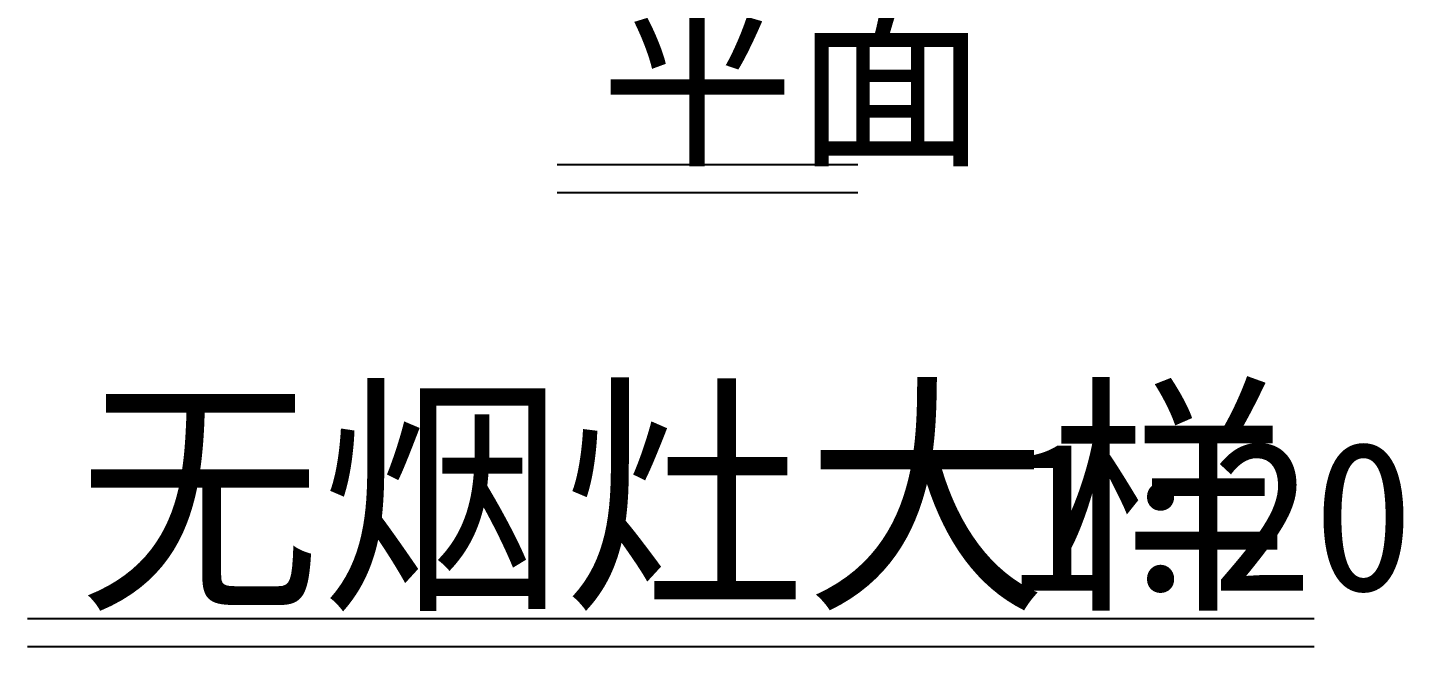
# Model space of a CAD drawing. Header units: metres. Extents: x 16 to 4383, y -1447 to 2482.
# Drawn here: x 1706 to 3182, y -1447 to -783 of the extents above; entities that cross this region are included whole.
import ezdxf

# ---------------------------------------------------------------- set-up
doc = ezdxf.new("R2010")
doc.units = ezdxf.units.M
doc.layers.add('PUB_TEXT', color=7, linetype='Continuous')

msp = doc.modelspace()

# ---------------------------------------------------------------- linework, layer by layer
at = {"layer": 'PUB_TEXT'}
for points in [[(2274.01, -930.22), (2596.66, -930.22)], [(2274.01, -960.22), (2596.66, -960.22)], [(1705.85, -1416.98), (3086.14, -1416.98)], [(1705.85, -1446.98), (3086.14, -1446.98)]]:
    msp.add_lwpolyline(points, dxfattribs=at)

# ---------------------------------------------------------------- texts
for s, height, p in [('平面', 160, (2320.47, -914.64)), ('无烟灶大样', 200, (1760.43, -1386.98)), ('1:20', 160, (2758.03, -1386.98))]:
    msp.add_text(s, height=height, dxfattribs=at).set_placement(p)

doc.saveas('drawing.dxf')
